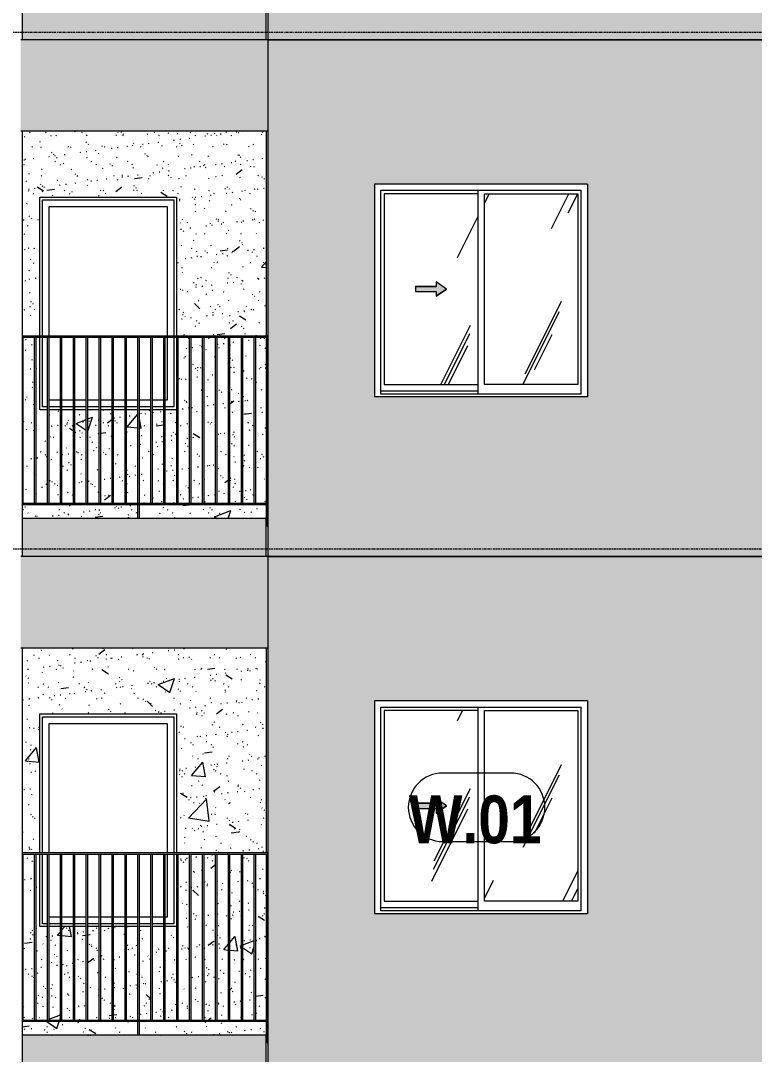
# Model space of a CAD drawing. Header units: millimetres. Extents: x 9199 to 175431, y -4466 to 35300.
# Drawn here: x 119576 to 124400, y 15875 to 22675 of the extents above; entities that cross this region are included whole.
import ezdxf

# ---------------------------------------------------------------- set-up
doc = ezdxf.new("R2010")
doc.units = ezdxf.units.MM
doc.linetypes.add('1 NÉT CALL OUT', pattern=[6, 3, -3])
doc.linetypes.add('Centre', pattern=[31.75, 6.35, -4.7625, 15.875, -4.7625])
for name, color, linetype, lineweight in [('0-2', 250, 'Continuous', 5), ('A-DETL-GENF', 92, 'Continuous', 9), ('A-DETL-GENF-1', 92, '1 NÉT CALL OUT', 9), ('A-FLOR-HRAL-1', 253, 'Continuous', 9), ('A-FLOR-LEVL-2', 51, 'Centre', 9), ('A-GLAZ', 151, 'Continuous', 9), ('A-GLAZ-1', 253, 'Continuous', 9), ('A-GLAZ-2', 7, 'Continuous', 9), ('A-GLAZ-3', 7, '1 NÉT CALL OUT', 9), ('A-GLAZ-IDEN', 152, 'Continuous', 9), ('A-WALL', 113, 'Continuous', 9), ('A-WALL-PATT-1', 9, 'Continuous', 9), ('A-WALL-PATT-2', 111, 'Continuous', 5), ('I-WALL', 2, 'Continuous', 9), ('I-WALL-1', 7, 'Continuous', 9)]:
    doc.layers.add(name, color=color, linetype=linetype, lineweight=lineweight)
doc.styles.add('Arial_B_1', font='arialbd.ttf', dxfattribs={"width": 0.85, "height": 315})
pattern_1 = [(50, (-51555.6, 1200), (1093.104, -95.634), [114.3, -1257.3]), (355, (-51555.6, 1200), (-211.46, 1146.34), [91.44, -1005.84]), (100.451, (-51464.5, 1192), (881.656, 1050.7), [97.14, -1068.54]), (46.184, (-51555.6, 1504.8), (1626.475, -252.26), [171.45, -1885.95]), (96.636, (-51420, 1483.8), (1424.42, 1484.57), [145.71, -1602.81]), (351.184, (-51555.6, 1504.8), (1424.43, 1484.55), [137.16, -1508.76]), (21, (-51403.2, 1428.6), (909.686, -613.59), [114.3, -1257.3]), (326, (-51403.2, 1428.6), (370.81, 1105.13), [91.44, -1005.84]), (71.451, (-51327.4, 1377.5), (1280.503, 491.53), [97.14, -1068.54]), (37.5, (-51555.58, 1200), (18.5313, 507.33), [50.292, -943.356, 50.292, -970.788, -1009.65]), (37.5, (-51555.58, 1200), (18.5313, 507.33), [-2014.728, 50.292, -959.358]), (7.5, (-51555.6, 1200), (400.918, 601.084), [50.292, -531.876, 50.292, -920.496, -384.81]), (7.5, (-51555.6, 1200), (400.918, 601.084), [-1552.956, 50.292, -334.518]), (327.5, (-51895.43, 1200), (813.545, -34.374), [50.292, -330.708, 50.292, -1138.428, -1577.34]), (327.5, (-51895.43, 1200), (813.545, -34.374), [-1569.72, 50.292, -1527.048]), (317.5, (-52047.8, 1200), (888.775, 152.56), [50.292, -445.008, 50.292, -739.14, -1120.14]), (317.5, (-52047.8, 1200), (888.775, 152.56), [-1284.73, 50.29, -1069.85])]
pattern_2 = [(37.5, (-51555.58, 1200), (-4.79953, 146.8239), [5.029, -110.795, 5.029, -124.511, -123.825]), (37.5, (-51555.58, 1200), (-4.79953, 146.8239), [-245.364, 5.029, -118.796]), (7.5, (-51555.58, 1200), (134.8574, 215.0472), [5.029, -57.455, 5.029, -99.365, -40.005]), (7.5, (-51555.58, 1200), (134.8574, 215.0472), [-166.878, 5.029, -34.976]), (327.5, (-51649.3, 1200), (237.29776, 0.4316), [5.029, -33.071, 5.029, -132.131, -179.07]), (327.5, (-51649.3, 1200), (237.29776, 0.4316), [-175.26, 5.029, -174.041]), (317.5, (-51649.3, 1200), (229.067, 66.8792), [5.029, -14.021, 5.029, -84.887, -102.87]), (317.5, (-51649.3, 1200), (229.067, 66.8792), [-108.966, 5.029, -97.841])]
pattern_3 = [(63.435, (-49765.3, 1304.34), (-0.001, 1524.001), [532.46, -2875.3]), (63.435, (-51289.3, 1304.34), (-0.001, 1524.001), [532.46, -2875.3]), (63.435, (-49035.8, 1598.8), (-0.001, 1524.001), [532.46, -2875.3]), (63.435, (-50559.8, 1598.8), (-0.001, 1524.001), [532.46, -2875.3]), (63.435, (-49146.2, 1494.84), (-0.001, 1524.001), [532.46, -2875.3]), (63.435, (-50670.2, 1494.84), (-0.001, 1524.001), [532.46, -2875.3]), (63.435, (-49258.75, 2090.1), (-0.001, 1524.001), [258.8, -3148.965]), (63.435, (-50782.75, 2090.1), (-0.001, 1524), [258.8, -3148.965]), (63.435, (-49332.36, 1997.95), (-0.001, 1524.001), [532.46, -2875.3]), (63.435, (-50856.36, 1997.95), (-0.001, 1524), [532.46, -2875.3]), (63.435, (-49319.4, 2064.1), (-0.001, 1524.001), [532.46, -2875.3]), (63.435, (-50843.4, 2064.1), (-0.001, 1524), [532.46, -2875.3]), (63.435, (-49934.2, 1773.94), (-0.001, 1524.001), [532.46, -2875.3]), (63.435, (-51458.2, 1773.94), (-0.001, 1524), [532.46, -2875.3]), (63.435, (-49921.24, 1851.9), (-0.001, 1524.001), [532.46, -2875.3]), (63.435, (-51445.24, 1851.9), (-0.001, 1524), [532.46, -2875.3]), (63.435, (-49917.74, 1908.1), (-0.001, 1524.001), [532.46, -2875.3]), (63.435, (-51441.74, 1908.1), (-0.001, 1524), [532.46, -2875.3])]

# ---------------------------------------------------------------- blocks, each defined once
blk = doc.blocks.new('M_Fixed - 900 x 1400-901190-TKCS_MẶT ĐỨNG HƯỚNG TÂY')
at = {"layer": 'A-GLAZ-2'}
for p, q in [((-69617.9, 7000), (-69617.9, 7896)), ((-69617.9, 7896), (-68755.9, 7896)), ((-68755.9, 7896), (-68755.9, 7000)), ((-69573.9, 7000), (-69573.9, 7852)), ((-69573.9, 7852), (-68799.9, 7852)), ((-68799.9, 7852), (-68799.9, 7000)), ((-69617.9, 6534), (-69617.9, 6990)), ((-69573.9, 6578), (-69573.9, 6990)), ((-68799.9, 6990), (-68799.9, 6578)), ((-68755.9, 6990), (-68755.9, 6534)), ((-69585.5, 6534), (-69617.9, 6534)), ((-69500.5, 6534), (-69575.5, 6534)), ((-69500.5, 6578), (-69573.9, 6578)), ((-69415.6, 6578), (-69490.5, 6578)), ((-69415.6, 6534), (-69490.5, 6534)), ((-69330.7, 6578), (-69405.6, 6578)), ((-69330.7, 6534), (-69405.6, 6534)), ((-69245.7, 6578), (-69320.7, 6578)), ((-69245.7, 6534), (-69320.7, 6534)), ((-69160.8, 6578), (-69235.7, 6578)), ((-69160.8, 6534), (-69235.7, 6534)), ((-69075.8, 6578), (-69150.8, 6578)), ((-69075.8, 6534), (-69150.8, 6534)), ((-68990.9, 6578), (-69065.8, 6578)), ((-68990.9, 6534), (-69065.8, 6534)), ((-68906, 6578), (-68980.9, 6578)), ((-68906, 6534), (-68980.9, 6534)), ((-68821, 6578), (-68896, 6578)), ((-68821, 6534), (-68896, 6534)), ((-68799.9, 6578), (-68811, 6578)), ((-68755.9, 6534), (-68811, 6534))]:
    blk.add_line(p, q, dxfattribs=at)
blk = doc.blocks.new('Railing - 10mm-901206-TKCS_MẶT ĐỨNG HƯỚNG TÂY')
at = {"layer": 'A-FLOR-HRAL-1'}
for p, q in [((-68226.4, 5900), (-68226.4, 6990)), ((-68216.4, 5900), (-68216.4, 6990))]:
    blk.add_line(p, q, dxfattribs=at)
blk = doc.blocks.new('Railing - 50 x 10mm-901224-TKCS_MẶT ĐỨNG HƯỚNG TÂY')
at = {"layer": 'A-FLOR-HRAL-1'}
for p, q in [((-68990.9, 5800), (-68990.9, 6990)), ((-68980.9, 6990), (-68990.9, 6990)), ((-68980.9, 5800), (-68980.9, 6990))]:
    blk.add_line(p, q, dxfattribs=at)
blk = doc.blocks.new('Railing - 10mm-V147-TKCS_MẶT ĐỨNG HƯỚNG TÂY')
at = {"layer": 'A-FLOR-HRAL-1'}
blk.add_line((-69745.352937, 5900), (-69745.352937, 6990), dxfattribs=at)
blk = doc.blocks.new('Railing - 50 x 10mm-901205-TKCS_MẶT ĐỨNG HƯỚNG TÂY')
at = {"layer": 'A-FLOR-HRAL-1'}
for p, q in [((-68141.5, 22750), (-68141.5, 23990)), ((-68136.9, 23990), (-68141.5, 23990)), ((-68141.5, 22750), (-68136.9, 22750))]:
    blk.add_line(p, q, dxfattribs=at)
blk = doc.blocks.new('Railing - Railing-999711-TKCS_MẶT ĐỨNG HƯỚNG TÂY')
at = {"layer": 'A-FLOR-HRAL-1'}
for p, q in [((-61551.9, 22900), (-59936.9, 22900)), ((-59936.9, 22890), (-61551.9, 22890))]:
    blk.add_line(p, q, dxfattribs=at)
for name, p in [('Railing - 10mm-V147-TKCS_MẶT ĐỨNG HƯỚNG TÂY', (8200, 17000)), ('Railing - 10mm-901206-TKCS_MẶT ĐỨNG HƯỚNG TÂY', (6756, 17000)), ('Railing - 10mm-901206-TKCS_MẶT ĐỨNG HƯỚNG TÂY', (6841, 17000)), ('Railing - 10mm-901206-TKCS_MẶT ĐỨNG HƯỚNG TÂY', (6925.9, 17000)), ('Railing - 10mm-901206-TKCS_MẶT ĐỨNG HƯỚNG TÂY', (7010.8, 17000)), ('Railing - 10mm-901206-TKCS_MẶT ĐỨNG HƯỚNG TÂY', (7095.8, 17000)), ('Railing - 10mm-901206-TKCS_MẶT ĐỨNG HƯỚNG TÂY', (7180.7, 17000)), ('Railing - 10mm-901206-TKCS_MẶT ĐỨNG HƯỚNG TÂY', (7265.7, 17000)), ('Railing - 10mm-901206-TKCS_MẶT ĐỨNG HƯỚNG TÂY', (7350.6, 17000)), ('Railing - 50 x 10mm-901224-TKCS_MẶT ĐỨNG HƯỚNG TÂY', (8200, 17000)), ('Railing - 10mm-901206-TKCS_MẶT ĐỨNG HƯỚNG TÂY', (7520.5, 17000)), ('Railing - 10mm-901206-TKCS_MẶT ĐỨNG HƯỚNG TÂY', (7605.4, 17000)), ('Railing - 10mm-901206-TKCS_MẶT ĐỨNG HƯỚNG TÂY', (7690.4, 17000)), ('Railing - 10mm-901206-TKCS_MẶT ĐỨNG HƯỚNG TÂY', (7775.3, 17000)), ('Railing - 10mm-901206-TKCS_MẶT ĐỨNG HƯỚNG TÂY', (7860.2, 17000)), ('Railing - 10mm-901206-TKCS_MẶT ĐỨNG HƯỚNG TÂY', (7945.2, 17000)), ('Railing - 10mm-901206-TKCS_MẶT ĐỨNG HƯỚNG TÂY', (8030.1, 17000)), ('Railing - 10mm-901206-TKCS_MẶT ĐỨNG HƯỚNG TÂY', (8115.1, 17000)), ('Railing - 10mm-901206-TKCS_MẶT ĐỨNG HƯỚNG TÂY', (8200, 17000)), ('Railing - 50 x 10mm-901205-TKCS_MẶT ĐỨNG HƯỚNG TÂY', (8200, 0))]:
    blk.add_blockref(name, p)
blk = doc.blocks.new('Top Rail Type - Top Rail_Internal_-999712-TKCS_MẶT ĐỨNG HƯỚNG TÂY')
at = {"layer": 'A-FLOR-HRAL-1'}
for p, q in [((-59936.9, 24000), (-61551.9, 24000)), ((-59936.9, 23990), (-61551.9, 23990))]:
    blk.add_line(p, q, dxfattribs=at)
blk = doc.blocks.new('NCV_TKTC_TANG 6 - 8_rvt-6-TKCS_MẶT ĐỨNG HƯỚNG TÂY')
at = {"layer": 'A-WALL-PATT-1'}
h = blk.add_hatch(dxfattribs=at)
h.set_pattern_fill('FP_19', color=256, style=0, pattern_type=2)
h.set_pattern_definition(pattern_1)
h.paths.add_polyline_path([(-60790.9, 19400), (-60790.9, 19490), (-61551.9, 19490), (-61551.9, 19400), (-61375.9, 19400)])
h.paths.add_polyline_path([(-60780.9, 19400), (-59946.9, 19400), (-59946.9, 19490), (-60780.9, 19490)])
h.paths.add_polyline_path([(-60654.5, 19500), (-60621, 19500), (-60621, 20115), (-60696, 20115), (-60696, 19500)])
h.paths.add_polyline_path([(-60016.4, 19500), (-59946.9, 19500), (-59946.9, 20590), (-60016.4, 20590), (-60016.4, 19516.8)])
h.paths.add_polyline_path([(-61385.5, 19500), (-61385.5, 20115), (-61436.9, 20115), (-61436.9, 20590), (-61460.4, 20590), (-61460.4, 19500)])
h.paths.add_polyline_path([(-61375.5, 19500), (-61300.5, 19500), (-61300.5, 20115), (-61375.5, 20115), (-61375.5, 19868.3)])
h.paths.add_polyline_path([(-60101.4, 19500), (-60026.4, 19500), (-60026.4, 20590), (-60101.4, 20590), (-60101.4, 19842.9)])
h.paths.add_polyline_path([(-60117.5, 19500), (-60111.4, 19500), (-60111.4, 20590), (-60186.3, 20590), (-60186.3, 19500)])
h.paths.add_polyline_path([(-61258.6, 19500), (-61215.6, 19500), (-61215.6, 20115), (-61290.5, 20115), (-61290.5, 19500)])
h.paths.add_polyline_path([(-61205.6, 19500), (-61130.7, 19500), (-61130.7, 20115), (-61205.6, 20115), (-61205.6, 19545.2)])
h.paths.add_polyline_path([(-61120.7, 19500), (-61045.7, 19500), (-61045.7, 20115), (-61120.7, 20115), (-61120.7, 19617.5)])
h.paths.add_polyline_path([(-60196.3, 19500), (-60196.3, 20590), (-60271.3, 20590), (-60271.3, 19500)])
h.paths.add_polyline_path([(-60281.3, 19500), (-60281.3, 20590), (-60356.2, 20590), (-60356.2, 19500)])
h.paths.add_polyline_path([(-60441.1, 19500), (-60366.2, 19500), (-60366.2, 20590), (-60441.1, 20590), (-60441.1, 19868.3)])
h.paths.add_polyline_path([(-60451.1, 19500), (-60451.1, 20590), (-60526.1, 20590), (-60526.1, 19500)])
h.paths.add_polyline_path([(-60536.1, 19500), (-60536.9, 20115), (-60611, 20115), (-60611, 19500)])
h.paths.add_polyline_path([(-61470.4, 19500), (-61470.4, 20590), (-61545.4, 20590), (-61545.4, 19500), (-61518.7, 19500)])
h.paths.add_polyline_path([(-61035.7, 19500), (-60960.8, 19500), (-60960.8, 20115), (-61035.7, 20115), (-61035.7, 19689.9)])
h.paths.add_polyline_path([(-60706, 19500), (-60706, 20115), (-60780.9, 20115), (-60780.9, 19500)])
h.paths.add_polyline_path([(-60950.8, 19500), (-60875.8, 19500), (-60875.8, 20115), (-60950.8, 20115), (-60950.8, 19762.3)])
h.paths.add_polyline_path([(-60790.9, 19500), (-60790.9, 20115), (-60865.8, 20115), (-60865.8, 19500)])
h.paths.add_polyline_path([(-60298.6, 20600), (-59946.9, 20600), (-59946.9, 21950), (-61551.9, 21950), (-61551.9, 20600), (-61436.9, 20600), (-61436.9, 21515), (-60536.9, 21515), (-60536.9, 20600)])
h = blk.add_hatch(dxfattribs=at)
h.set_pattern_fill('FP_20', color=256, style=0, pattern_type=2)
h.set_pattern_definition(pattern_2)
h.paths.add_polyline_path([(-60790.9, 19400), (-60790.9, 19490), (-61551.9, 19490), (-61551.9, 19400), (-61375.9, 19400)])
h.paths.add_polyline_path([(-60780.9, 19400), (-59946.9, 19400), (-59946.9, 19490), (-60780.9, 19490)])
h.paths.add_polyline_path([(-60654.5, 19500), (-60621, 19500), (-60621, 20115), (-60696, 20115), (-60696, 19500)])
h.paths.add_polyline_path([(-60016.4, 19500), (-59946.9, 19500), (-59946.9, 20590), (-60016.4, 20590), (-60016.4, 19516.8)])
h.paths.add_polyline_path([(-61385.5, 19500), (-61385.5, 20115), (-61436.9, 20115), (-61436.9, 20590), (-61460.4, 20590), (-61460.4, 19500)])
h.paths.add_polyline_path([(-61375.5, 19500), (-61300.5, 19500), (-61300.5, 20115), (-61375.5, 20115), (-61375.5, 19868.3)])
h.paths.add_polyline_path([(-60101.4, 19500), (-60026.4, 19500), (-60026.4, 20590), (-60101.4, 20590), (-60101.4, 19842.9)])
h.paths.add_polyline_path([(-60117.5, 19500), (-60111.4, 19500), (-60111.4, 20590), (-60186.3, 20590), (-60186.3, 19500)])
h.paths.add_polyline_path([(-61258.6, 19500), (-61215.6, 19500), (-61215.6, 20115), (-61290.5, 20115), (-61290.5, 19500)])
h.paths.add_polyline_path([(-61205.6, 19500), (-61130.7, 19500), (-61130.7, 20115), (-61205.6, 20115), (-61205.6, 19545.2)])
h.paths.add_polyline_path([(-61120.7, 19500), (-61045.7, 19500), (-61045.7, 20115), (-61120.7, 20115), (-61120.7, 19617.5)])
h.paths.add_polyline_path([(-60196.3, 19500), (-60196.3, 20590), (-60271.3, 20590), (-60271.3, 19500)])
h.paths.add_polyline_path([(-60281.3, 19500), (-60281.3, 20590), (-60356.2, 20590), (-60356.2, 19500)])
h.paths.add_polyline_path([(-60441.1, 19500), (-60366.2, 19500), (-60366.2, 20590), (-60441.1, 20590), (-60441.1, 19868.3)])
h.paths.add_polyline_path([(-60451.1, 19500), (-60451.1, 20590), (-60526.1, 20590), (-60526.1, 19500)])
h.paths.add_polyline_path([(-60536.1, 19500), (-60536.9, 20115), (-60611, 20115), (-60611, 19500)])
h.paths.add_polyline_path([(-61470.4, 19500), (-61470.4, 20590), (-61545.4, 20590), (-61545.4, 19500), (-61518.7, 19500)])
h.paths.add_polyline_path([(-61035.7, 19500), (-60960.8, 19500), (-60960.8, 20115), (-61035.7, 20115), (-61035.7, 19689.9)])
h.paths.add_polyline_path([(-60706, 19500), (-60706, 20115), (-60780.9, 20115), (-60780.9, 19500)])
h.paths.add_polyline_path([(-60950.8, 19500), (-60875.8, 19500), (-60875.8, 20115), (-60950.8, 20115), (-60950.8, 19762.3)])
h.paths.add_polyline_path([(-60790.9, 19500), (-60790.9, 20115), (-60865.8, 20115), (-60865.8, 19500)])
h.paths.add_polyline_path([(-60298.6, 20600), (-59946.9, 20600), (-59946.9, 21950), (-61551.9, 21950), (-61551.9, 20600), (-61436.9, 20600), (-61436.9, 21515), (-60536.9, 21515), (-60536.9, 20600)])
at = {"layer": 'I-WALL-1'}
for p, q in [((-59946.9, 20600), (-59946.9, 21950)), ((-61436.9, 20600), (-61436.9, 21515)), ((-61436.9, 21515), (-60536.9, 21515)), ((-60536.9, 21515), (-60536.9, 20600)), ((-61436.9, 20115), (-61436.9, 20590)), ((-60536.9, 20590), (-60536.9, 20115)), ((-59946.9, 19500), (-59946.9, 20590)), ((-61385.5, 20115), (-61436.9, 20115)), ((-61300.5, 20115), (-61375.5, 20115)), ((-61215.6, 20115), (-61290.5, 20115)), ((-61130.7, 20115), (-61205.6, 20115)), ((-61045.7, 20115), (-61120.7, 20115)), ((-60960.8, 20115), (-61035.7, 20115)), ((-60875.8, 20115), (-60950.8, 20115)), ((-60790.9, 20115), (-60865.8, 20115)), ((-60706, 20115), (-60780.9, 20115)), ((-60621, 20115), (-60696, 20115)), ((-60536.9, 20115), (-60611, 20115)), ((-59946.9, 19400), (-59946.9, 19490))]:
    blk.add_line(p, q, dxfattribs=at)
at = {"layer": 'A-FLOR-HRAL-1'}
for name in ['Top Rail Type - Top Rail_Internal_-999712-TKCS_MẶT ĐỨNG HƯỚNG TÂY', 'Railing - Railing-999711-TKCS_MẶT ĐỨNG HƯỚNG TÂY']:
    blk.add_blockref(name, (0, -3400), dxfattribs=at)
at = {"layer": 'A-GLAZ-1'}
blk.add_blockref('M_Fixed - 900 x 1400-901190-TKCS_MẶT ĐỨNG HƯỚNG TÂY', (8200, 13600), dxfattribs=at)
blk = doc.blocks.new('Railing - Railing-1002088-TKCS_MẶT ĐỨNG HƯỚNG TÂY')
at = {"layer": 'A-FLOR-HRAL-1'}
for p, q in [((-61551.9, 16100), (-59936.9, 16100)), ((-59936.9, 16090), (-61551.9, 16090))]:
    blk.add_line(p, q, dxfattribs=at)
for name, p in [('Railing - 10mm-V147-TKCS_MẶT ĐỨNG HƯỚNG TÂY', (8200, 10200)), ('Railing - 10mm-901206-TKCS_MẶT ĐỨNG HƯỚNG TÂY', (6756, 10200)), ('Railing - 10mm-901206-TKCS_MẶT ĐỨNG HƯỚNG TÂY', (6841, 10200)), ('Railing - 10mm-901206-TKCS_MẶT ĐỨNG HƯỚNG TÂY', (6925.9, 10200)), ('Railing - 10mm-901206-TKCS_MẶT ĐỨNG HƯỚNG TÂY', (7010.8, 10200)), ('Railing - 10mm-901206-TKCS_MẶT ĐỨNG HƯỚNG TÂY', (7095.8, 10200)), ('Railing - 10mm-901206-TKCS_MẶT ĐỨNG HƯỚNG TÂY', (7180.7, 10200)), ('Railing - 10mm-901206-TKCS_MẶT ĐỨNG HƯỚNG TÂY', (7265.7, 10200)), ('Railing - 10mm-901206-TKCS_MẶT ĐỨNG HƯỚNG TÂY', (7350.6, 10200)), ('Railing - 50 x 10mm-901224-TKCS_MẶT ĐỨNG HƯỚNG TÂY', (8200, 10200)), ('Railing - 10mm-901206-TKCS_MẶT ĐỨNG HƯỚNG TÂY', (7520.5, 10200)), ('Railing - 10mm-901206-TKCS_MẶT ĐỨNG HƯỚNG TÂY', (7605.4, 10200)), ('Railing - 10mm-901206-TKCS_MẶT ĐỨNG HƯỚNG TÂY', (7690.4, 10200)), ('Railing - 10mm-901206-TKCS_MẶT ĐỨNG HƯỚNG TÂY', (7775.3, 10200)), ('Railing - 10mm-901206-TKCS_MẶT ĐỨNG HƯỚNG TÂY', (7860.2, 10200)), ('Railing - 10mm-901206-TKCS_MẶT ĐỨNG HƯỚNG TÂY', (7945.2, 10200)), ('Railing - 10mm-901206-TKCS_MẶT ĐỨNG HƯỚNG TÂY', (8030.1, 10200)), ('Railing - 10mm-901206-TKCS_MẶT ĐỨNG HƯỚNG TÂY', (8115.1, 10200)), ('Railing - 10mm-901206-TKCS_MẶT ĐỨNG HƯỚNG TÂY', (8200, 10200)), ('Railing - 50 x 10mm-901205-TKCS_MẶT ĐỨNG HƯỚNG TÂY', (8200, -6800))]:
    blk.add_blockref(name, p)
blk = doc.blocks.new('Top Rail Type - Top Rail_Internal_-1002089-TKCS_MẶT ĐỨNG HƯỚNG TÂY')
at = {"layer": 'A-FLOR-HRAL-1'}
for p, q in [((-59936.9, 17200), (-61551.9, 17200)), ((-59936.9, 17190), (-61551.9, 17190))]:
    blk.add_line(p, q, dxfattribs=at)
blk = doc.blocks.new('NCV_TKTC_TANG 5_rvt-2-TKCS_MẶT ĐỨNG HƯỚNG TÂY')
at = {"layer": 'A-WALL-PATT-1'}
h = blk.add_hatch(dxfattribs=at)
h.set_pattern_fill('FP_19', color=256, style=0, pattern_type=2)
h.set_pattern_definition(pattern_1)
h.paths.add_polyline_path([(-60790.9, 16000), (-60790.9, 16090), (-61551.9, 16090), (-61551.9, 16000), (-61375.9, 16000)])
h.paths.add_polyline_path([(-60780.9, 16000), (-59946.9, 16000), (-59946.9, 16090), (-60780.9, 16090)])
h.paths.add_polyline_path([(-61460.4, 16100), (-61385.5, 16100), (-61385.5, 16715), (-61436.9, 16715), (-61436.9, 17190), (-61460.4, 17190), (-61460.4, 16538.5)])
h.paths.add_polyline_path([(-60186.3, 16100), (-60111.4, 16100), (-60111.4, 17190), (-60186.3, 17190), (-60186.3, 16200.9)])
h.paths.add_polyline_path([(-60196.3, 16100), (-60196.3, 17190), (-60271.3, 17190), (-60271.3, 16100)])
h.paths.add_polyline_path([(-61470.4, 16100), (-61470.4, 17190), (-61545.4, 17190), (-61545.4, 16100), (-61518.7, 16100)])
h.paths.add_polyline_path([(-60696, 16100), (-60621, 16100), (-60621, 16715), (-60696, 16715), (-60696, 16579.5)])
h.paths.add_polyline_path([(-61375.5, 16100), (-61300.5, 16100), (-61300.5, 16715), (-61375.5, 16715), (-61375.5, 16580.3)])
h.paths.add_polyline_path([(-61258.6, 16100), (-61215.6, 16100), (-61215.6, 16715), (-61290.5, 16715), (-61290.5, 16100)])
h.paths.add_polyline_path([(-60706, 16100), (-60706, 16715), (-60780.9, 16715), (-60780.9, 16100)])
h.paths.add_polyline_path([(-60101.4, 16100), (-60026.4, 16100), (-60026.4, 17190), (-60101.4, 17190), (-60101.4, 16442.9)])
h.paths.add_polyline_path([(-60016.4, 16100), (-59946.9, 16100), (-59946.9, 17190), (-60016.4, 17190), (-60016.4, 16116.8)])
h.paths.add_polyline_path([(-60281.3, 16100), (-60281.3, 17190), (-60356.2, 17190), (-60356.2, 16100)])
h.paths.add_polyline_path([(-60441.1, 16100), (-60366.2, 16100), (-60366.2, 17190), (-60441.1, 17190), (-60441.1, 16574.5)])
h.paths.add_polyline_path([(-60451.1, 16100), (-60451.1, 17190), (-60526.1, 17190), (-60526.1, 16100)])
h.paths.add_polyline_path([(-60536.1, 16100), (-60536.9, 16715), (-60611, 16715), (-60611, 16100)])
h.paths.add_polyline_path([(-60865.8, 16100), (-60790.9, 16100), (-60790.9, 16715), (-60865.8, 16715), (-60865.8, 16434.7)])
h.paths.add_polyline_path([(-60875.8, 16100), (-60875.8, 16715), (-60950.8, 16715), (-60950.8, 16100)])
h.paths.add_polyline_path([(-60960.8, 16100), (-60960.8, 16715), (-61035.7, 16715), (-61035.7, 16100)])
h.paths.add_polyline_path([(-61045.7, 16100), (-61045.7, 16715), (-61120.7, 16715), (-61120.7, 16100)])
h.paths.add_polyline_path([(-61130.7, 16100), (-61130.7, 16715), (-61205.6, 16715), (-61205.6, 16100)])
h.paths.add_polyline_path([(-61436.9, 17200), (-61436.9, 18115), (-60536.9, 18115), (-60536.9, 17200), (-59946.9, 17200), (-59946.9, 18550), (-61551.9, 18550), (-61551.9, 17200), (-61487.4, 17200)])
h = blk.add_hatch(dxfattribs=at)
h.set_pattern_fill('FP_20', color=256, style=0, pattern_type=2)
h.set_pattern_definition(pattern_2)
h.paths.add_polyline_path([(-60790.9, 16000), (-60790.9, 16090), (-61551.9, 16090), (-61551.9, 16000), (-61375.9, 16000)])
h.paths.add_polyline_path([(-60780.9, 16000), (-59946.9, 16000), (-59946.9, 16090), (-60780.9, 16090)])
h.paths.add_polyline_path([(-61460.4, 16100), (-61385.5, 16100), (-61385.5, 16715), (-61436.9, 16715), (-61436.9, 17190), (-61460.4, 17190), (-61460.4, 16538.5)])
h.paths.add_polyline_path([(-60186.3, 16100), (-60111.4, 16100), (-60111.4, 17190), (-60186.3, 17190), (-60186.3, 16200.9)])
h.paths.add_polyline_path([(-60196.3, 16100), (-60196.3, 17190), (-60271.3, 17190), (-60271.3, 16100)])
h.paths.add_polyline_path([(-61470.4, 16100), (-61470.4, 17190), (-61545.4, 17190), (-61545.4, 16100), (-61518.7, 16100)])
h.paths.add_polyline_path([(-60696, 16100), (-60621, 16100), (-60621, 16715), (-60696, 16715), (-60696, 16579.5)])
h.paths.add_polyline_path([(-61375.5, 16100), (-61300.5, 16100), (-61300.5, 16715), (-61375.5, 16715), (-61375.5, 16580.3)])
h.paths.add_polyline_path([(-61258.6, 16100), (-61215.6, 16100), (-61215.6, 16715), (-61290.5, 16715), (-61290.5, 16100)])
h.paths.add_polyline_path([(-60706, 16100), (-60706, 16715), (-60780.9, 16715), (-60780.9, 16100)])
h.paths.add_polyline_path([(-60101.4, 16100), (-60026.4, 16100), (-60026.4, 17190), (-60101.4, 17190), (-60101.4, 16442.9)])
h.paths.add_polyline_path([(-60016.4, 16100), (-59946.9, 16100), (-59946.9, 17190), (-60016.4, 17190), (-60016.4, 16116.8)])
h.paths.add_polyline_path([(-60281.3, 16100), (-60281.3, 17190), (-60356.2, 17190), (-60356.2, 16100)])
h.paths.add_polyline_path([(-60441.1, 16100), (-60366.2, 16100), (-60366.2, 17190), (-60441.1, 17190), (-60441.1, 16574.5)])
h.paths.add_polyline_path([(-60451.1, 16100), (-60451.1, 17190), (-60526.1, 17190), (-60526.1, 16100)])
h.paths.add_polyline_path([(-60536.1, 16100), (-60536.9, 16715), (-60611, 16715), (-60611, 16100)])
h.paths.add_polyline_path([(-60865.8, 16100), (-60790.9, 16100), (-60790.9, 16715), (-60865.8, 16715), (-60865.8, 16434.7)])
h.paths.add_polyline_path([(-60875.8, 16100), (-60875.8, 16715), (-60950.8, 16715), (-60950.8, 16100)])
h.paths.add_polyline_path([(-60960.8, 16100), (-60960.8, 16715), (-61035.7, 16715), (-61035.7, 16100)])
h.paths.add_polyline_path([(-61045.7, 16100), (-61045.7, 16715), (-61120.7, 16715), (-61120.7, 16100)])
h.paths.add_polyline_path([(-61130.7, 16100), (-61130.7, 16715), (-61205.6, 16715), (-61205.6, 16100)])
h.paths.add_polyline_path([(-61436.9, 17200), (-61436.9, 18115), (-60536.9, 18115), (-60536.9, 17200), (-59946.9, 17200), (-59946.9, 18550), (-61551.9, 18550), (-61551.9, 17200), (-61487.4, 17200)])
at = {"layer": 'I-WALL-1'}
for p, q in [((-59946.9, 17200), (-59946.9, 18550)), ((-61436.9, 17200), (-61436.9, 18115)), ((-61436.9, 18115), (-60536.9, 18115)), ((-60536.9, 18115), (-60536.9, 17200)), ((-61436.9, 16715), (-61436.9, 17190)), ((-60536.9, 17190), (-60536.9, 16715)), ((-59946.9, 16100), (-59946.9, 17190)), ((-61385.5, 16715), (-61436.9, 16715)), ((-61300.5, 16715), (-61375.5, 16715)), ((-61215.6, 16715), (-61290.5, 16715)), ((-61130.7, 16715), (-61205.6, 16715)), ((-61045.7, 16715), (-61120.7, 16715)), ((-60960.8, 16715), (-61035.7, 16715)), ((-60875.8, 16715), (-60950.8, 16715)), ((-60790.9, 16715), (-60865.8, 16715)), ((-60706, 16715), (-60780.9, 16715)), ((-60621, 16715), (-60696, 16715)), ((-60536.9, 16715), (-60611, 16715)), ((-59946.9, 16000), (-59946.9, 16090))]:
    blk.add_line(p, q, dxfattribs=at)
at = {"layer": 'A-FLOR-HRAL-1'}
for name in ['Top Rail Type - Top Rail_Internal_-1002089-TKCS_MẶT ĐỨNG HƯỚNG TÂY', 'Railing - Railing-1002088-TKCS_MẶT ĐỨNG HƯỚNG TÂY']:
    blk.add_blockref(name, (0, 0), dxfattribs=at)
at = {"layer": 'A-GLAZ-1'}
blk.add_blockref('M_Fixed - 900 x 1400-901190-TKCS_MẶT ĐỨNG HƯỚNG TÂY', (8200, 10200), dxfattribs=at)
blk = doc.blocks.new('1_FAMILY RVT - W01-WxH 1400x1400xmm-V225-TKCS_MẶT ĐỨNG HƯỚNG TÂY')
at = {"layer": 'A-DETL-GENF-1'}
blk.add_hatch(color=256, dxfattribs=at).paths.add_polyline_path([(-58830.8, 17462.1), (-58763.1, 17509.5), (-58830.8, 17557), (-58830.8, 17526.5), (-58966.3, 17526.5), (-58966.3, 17492.6), (-58830.8, 17492.6)])
at = {"layer": 'A-GLAZ'}
h = blk.add_hatch(dxfattribs=at)
h.set_pattern_fill('FP_18', color=256, style=0, pattern_type=2)
h.set_pattern_definition(pattern_3)
h.paths.add_polyline_path([(-58557.5, 16882.6), (-58557.5, 18136.5), (-59171.8, 18136.5), (-59171.8, 16882.6)])
h.paths.add_polyline_path([(-58830.8, 17462.1), (-58830.8, 17492.6), (-58966.3, 17492.6), (-58966.3, 17526.5), (-58830.8, 17526.5), (-58830.8, 17557), (-58763.1, 17509.5), (-58787.3, 17492.6)])
h = blk.add_hatch(dxfattribs=at)
h.set_pattern_fill('FP_18', color=256, style=0, pattern_type=2)
h.set_pattern_definition(pattern_3)
h.paths.add_polyline_path([(-57898.8, 16882.6), (-57898.8, 18136.5), (-58513.1, 18136.5), (-58513.1, 16882.6)])
at = {"layer": 'A-DETL-GENF'}
for p, q in [((-58830.8, 17557), (-58830.8, 17526.5)), ((-58763.1, 17509.5), (-58830.8, 17557)), ((-58763.1, 17509.5), (-58830.8, 17557)), ((-58830.8, 17557), (-58830.8, 17526.5)), ((-58966.3, 17526.5), (-58966.3, 17492.6)), ((-58966.3, 17526.5), (-58830.8, 17526.5)), ((-58830.8, 17526.5), (-58966.3, 17526.5)), ((-58966.3, 17526.5), (-58966.3, 17492.6)), ((-58966.3, 17492.6), (-58830.8, 17492.6)), ((-58966.3, 17492.6), (-58830.8, 17492.6)), ((-58763.1, 17509.5), (-58830.8, 17462.1)), ((-58830.8, 17462.1), (-58763.1, 17509.5)), ((-58830.8, 17492.6), (-58830.8, 17462.1)), ((-58830.8, 17492.6), (-58830.8, 17462.1))]:
    blk.add_line(p, q, dxfattribs=at)
at = {"layer": 'A-GLAZ'}
for p, q in [((-57835.3, 18200), (-59235.3, 18200)), ((-59235.3, 18200), (-59235.3, 16800)), ((-59194.4, 18159.1), (-57876.2, 18159.1)), ((-59194.4, 16819), (-59194.4, 18159.1)), ((-58557.5, 18159.1), (-58557.5, 16819)), ((-57876.2, 16819), (-57876.2, 18159.1)), ((-57835.3, 18200), (-57835.3, 16800)), ((-59171.8, 18136.5), (-59171.8, 16882.6)), ((-58557.5, 18136.5), (-59171.8, 18136.5)), ((-58513.1, 16882.6), (-58513.1, 18136.5)), ((-58513.1, 18136.5), (-57898.8, 18136.5)), ((-57898.8, 18136.5), (-57898.8, 16882.6)), ((-59171.8, 16882.6), (-58557.5, 16882.6)), ((-57898.8, 16882.6), (-58513.1, 16882.6)), ((-57835.3, 16800), (-59235.3, 16800)), ((-58557.5, 16838.1), (-59194.4, 16838.1)), ((-58557.5, 16838.1), (-59194.4, 16838.1)), ((-57876.2, 16819), (-59194.4, 16819))]:
    blk.add_line(p, q, dxfattribs=at)
blk = doc.blocks.new('1_FAMILY RVT - W01-WxH 1400x1400xmm-V263-TKCS_MẶT ĐỨNG HƯỚNG TÂY')
at = {"layer": 'A-DETL-GENF-1'}
blk.add_hatch(color=256, dxfattribs=at).paths.add_polyline_path([(-58830.8, 20862.1), (-58763.1, 20909.5), (-58830.8, 20957), (-58830.8, 20926.5), (-58966.3, 20926.5), (-58966.3, 20892.6), (-58830.8, 20892.6)])
at = {"layer": 'A-GLAZ'}
h = blk.add_hatch(dxfattribs=at)
h.set_pattern_fill('FP_18', color=256, style=0, pattern_type=2)
h.set_pattern_definition(pattern_3)
h.paths.add_polyline_path([(-58557.5, 20282.6), (-58557.5, 21536.5), (-59171.8, 21536.5), (-59171.8, 20282.6)])
h.paths.add_polyline_path([(-58830.8, 20862.1), (-58830.8, 20892.6), (-58966.3, 20892.6), (-58966.3, 20926.5), (-58830.8, 20926.5), (-58830.8, 20957), (-58763.1, 20909.5), (-58787.3, 20892.6)])
h = blk.add_hatch(dxfattribs=at)
h.set_pattern_fill('FP_18', color=256, style=0, pattern_type=2)
h.set_pattern_definition(pattern_3)
h.paths.add_polyline_path([(-57898.8, 20282.6), (-57898.8, 21536.5), (-58513.1, 21536.5), (-58513.1, 20282.6)])
at = {"layer": 'A-DETL-GENF'}
for p, q in [((-58830.8, 20957), (-58830.8, 20926.5)), ((-58763.1, 20909.5), (-58830.8, 20957)), ((-58763.1, 20909.5), (-58830.8, 20957)), ((-58830.8, 20957), (-58830.8, 20926.5)), ((-58966.3, 20926.5), (-58966.3, 20892.6)), ((-58966.3, 20926.5), (-58830.8, 20926.5)), ((-58830.8, 20926.5), (-58966.3, 20926.5)), ((-58966.3, 20926.5), (-58966.3, 20892.6)), ((-58966.3, 20892.6), (-58830.8, 20892.6)), ((-58966.3, 20892.6), (-58830.8, 20892.6)), ((-58763.1, 20909.5), (-58830.8, 20862.1)), ((-58830.8, 20862.1), (-58763.1, 20909.5)), ((-58830.8, 20892.6), (-58830.8, 20862.1)), ((-58830.8, 20892.6), (-58830.8, 20862.1))]:
    blk.add_line(p, q, dxfattribs=at)
at = {"layer": 'A-GLAZ'}
for p, q in [((-57835.3, 21600), (-59235.3, 21600)), ((-59235.3, 21600), (-59235.3, 20200)), ((-59194.4, 21559.1), (-57876.2, 21559.1)), ((-59194.4, 20219), (-59194.4, 21559.1)), ((-58557.5, 21559.1), (-58557.5, 20219)), ((-57876.2, 20219), (-57876.2, 21559.1)), ((-57835.3, 21600), (-57835.3, 20200)), ((-59171.8, 21536.5), (-59171.8, 20282.6)), ((-58557.5, 21536.5), (-59171.8, 21536.5)), ((-58513.1, 20282.6), (-58513.1, 21536.5)), ((-58513.1, 21536.5), (-57898.8, 21536.5)), ((-57898.8, 21536.5), (-57898.8, 20282.6)), ((-59171.8, 20282.6), (-58557.5, 20282.6)), ((-57898.8, 20282.6), (-58513.1, 20282.6)), ((-57835.3, 20200), (-59235.3, 20200)), ((-58557.5, 20238.1), (-59194.4, 20238.1)), ((-58557.5, 20238.1), (-59194.4, 20238.1)), ((-57876.2, 20219), (-59194.4, 20219))]:
    blk.add_line(p, q, dxfattribs=at)
blk = doc.blocks.new('SSA-WINDOW TAG - 10-2062020-TKCS_MẶT ĐỨNG HƯỚNG TÂY')
at = {"layer": 'A-GLAZ-IDEN'}
for p, q in [((-74740.8, 10925), (-75188.4, 10925)), ((-75188.4, 10475), (-74740.8, 10475))]:
    blk.add_line(p, q, dxfattribs=at)
for centre, start, end in [((-75188.4, 10700), 90, 270), ((-74740.8, 10700), 270, 90)]:
    blk.add_arc(centre, 225, start, end, dxfattribs=at)

msp = doc.modelspace()

# ---------------------------------------------------------------- hatches: boundary and pattern name
at = {"layer": 'A-WALL-PATT-2'}
h = msp.add_hatch(color=256, dxfattribs=at)
h.paths.add_polyline_path([(123658.2, 22550), (124297.9, 22550), (124297.9, 25950), (121201.2, 25950), (121201.2, 22550), (121541.8, 22550)])
h.paths.add_polyline_path([(123261.9, 23600), (121902.9, 23600), (121902.9, 25000), (123302.9, 25000), (123302.9, 23600)])
h = msp.add_hatch(color=256, dxfattribs=at)
h.paths.add_polyline_path([(124297.9, 22550), (127776.2, 22550), (127776.2, 25950), (124297.9, 25950), (124297.9, 23156.3)])
h.paths.add_polyline_path([(125774.5, 22800), (124501.2, 22800), (124501.2, 25350), (127426.7, 25350), (127426.7, 22800), (126832.7, 22800)])
for points in [[(120483.6, 22550), (121191.2, 22550), (121191.2, 22800), (119586.2, 22800), (119586.2, 22550)], [(119576.2, 21950), (121201.2, 21950), (121201.2, 22550), (119576.2, 22550), (119576.2, 22060.3)], [(120483.6, 19150), (121191.2, 19150), (121191.2, 19400), (119586.2, 19400), (119586.2, 19150)], [(119576.2, 18550), (121201.2, 18550), (121201.2, 19150), (119576.2, 19150), (119576.2, 18772.3)], [(119586.2, 15750), (121191.2, 15750), (121191.2, 16000), (119586.2, 16000), (119586.2, 15762.6)]]:
    msp.add_hatch(color=256, dxfattribs=at).paths.add_polyline_path(points)
h = msp.add_hatch(color=256, dxfattribs=at)
h.paths.add_polyline_path([(121201.2, 19150), (124297.9, 19150), (124297.9, 22550), (121201.2, 22550), (121201.2, 19868.3)])
h.paths.add_polyline_path([(123261.9, 20200), (121902.9, 20200), (121902.9, 21600), (123302.9, 21600), (123302.9, 20200)])
h = msp.add_hatch(color=256, dxfattribs=at)
h.paths.add_polyline_path([(126832.7, 19150), (127776.2, 19150), (127776.2, 22550), (124297.9, 22550), (124297.9, 19150), (125774.5, 19150)])
h.paths.add_polyline_path([(125774.5, 19400), (124501.2, 19400), (124501.2, 21950), (127426.7, 21950), (127426.7, 19400), (126832.7, 19400)])
h = msp.add_hatch(color=256, dxfattribs=at)
h.paths.add_polyline_path([(121541.8, 15750), (124297.9, 15750), (124297.9, 19150), (121201.2, 19150), (121201.2, 15750)])
h.paths.add_polyline_path([(123302.9, 16800), (121902.9, 16800), (121902.9, 18200), (123302.9, 18200), (123302.9, 16819.1)])
h = msp.add_hatch(color=256, dxfattribs=at)
h.paths.add_polyline_path([(125774.5, 15750), (127776.2, 15750), (127776.2, 19150), (124297.9, 19150), (124297.9, 15750)])
h.paths.add_polyline_path([(125774.5, 16000), (124501.2, 16000), (124501.2, 18550), (127426.7, 18550), (127426.7, 16000), (126832.7, 16000)])

# ---------------------------------------------------------------- linework, layer by layer
at = {"layer": 'A-FLOR-LEVL-2'}
for p, q in [((96540.4, 22600), (171939.1, 22600)), ((96540.4, 19200), (171939.1, 19200))]:
    msp.add_line(p, q, dxfattribs=at)
at = {"layer": 'A-WALL'}
for p, q in [((121201.2, 29350), (121201.2, 15750)), ((127776.2, 22550), (121201.2, 22550)), ((121201.2, 22550), (127776.2, 22550)), ((127776.2, 19150), (121201.2, 19150)), ((121201.2, 19150), (127776.2, 19150))]:
    msp.add_line(p, q, dxfattribs=at)
at = {"layer": 'I-WALL'}
for p, q in [((119586.2, 25350), (119586.2, 22550)), ((121191.2, 22550), (121191.2, 22800)), ((121201.2, 22550), (119576.2, 22550)), ((119576.2, 21950), (121201.2, 21950)), ((119586.2, 21950), (119586.2, 19150)), ((121191.2, 19400), (119586.2, 19400)), ((121191.2, 19150), (121191.2, 19400)), ((121201.2, 19150), (119576.2, 19150)), ((119576.2, 18550), (121201.2, 18550)), ((119586.2, 18550), (119586.2, 15750)), ((121191.2, 16000), (119586.2, 16000)), ((121191.2, 15750), (121191.2, 16000))]:
    msp.add_line(p, q, dxfattribs=at)

# ---------------------------------------------------------------- block references
at = {"layer": '0-2'}
for name in ['NCV_TKTC_TANG 6 - 8_rvt-6-TKCS_MẶT ĐỨNG HƯỚNG TÂY', 'NCV_TKTC_TANG 5_rvt-2-TKCS_MẶT ĐỨNG HƯỚNG TÂY']:
    msp.add_blockref(name, (181138.2, 0), dxfattribs=at)
at = {"layer": 'A-GLAZ-3'}
for name in ['1_FAMILY RVT - W01-WxH 1400x1400xmm-V263-TKCS_MẶT ĐỨNG HƯỚNG TÂY', '1_FAMILY RVT - W01-WxH 1400x1400xmm-V225-TKCS_MẶT ĐỨNG HƯỚNG TÂY']:
    msp.add_blockref(name, (181138.2, 0), dxfattribs=at)
at = {"layer": 'A-GLAZ-IDEN'}
msp.add_blockref('SSA-WINDOW TAG - 10-2062020-TKCS_MẶT ĐỨNG HƯỚNG TÂY', (197538.2, 6800), dxfattribs=at)

# ---------------------------------------------------------------- texts
at = {"layer": 'A-GLAZ-IDEN', "insert": (122564.2, 17418.1), "char_height": 315, "width": 902.7, "attachment_point": 5, "line_spacing_factor": 0.936439, "style": 'Arial_B_1'}
msp.add_mtext('\\pt6.3756,12.7512,19.12365,25.49925,31.87485,38.25045,44.62605,50.9985,57.3741,63.7497,70.1253,76.5009,82.8765,89.24895,95.62455,102.00015,108.37575,114.75135,121.1238,127.4994,133.875,140.2506,146.6262,152.99865,159.37425,165.74985,172.12545,178.50105,184.8735,191.2491,197.6247,204.0003;W.01', dxfattribs=at)

doc.saveas('drawing.dxf')
